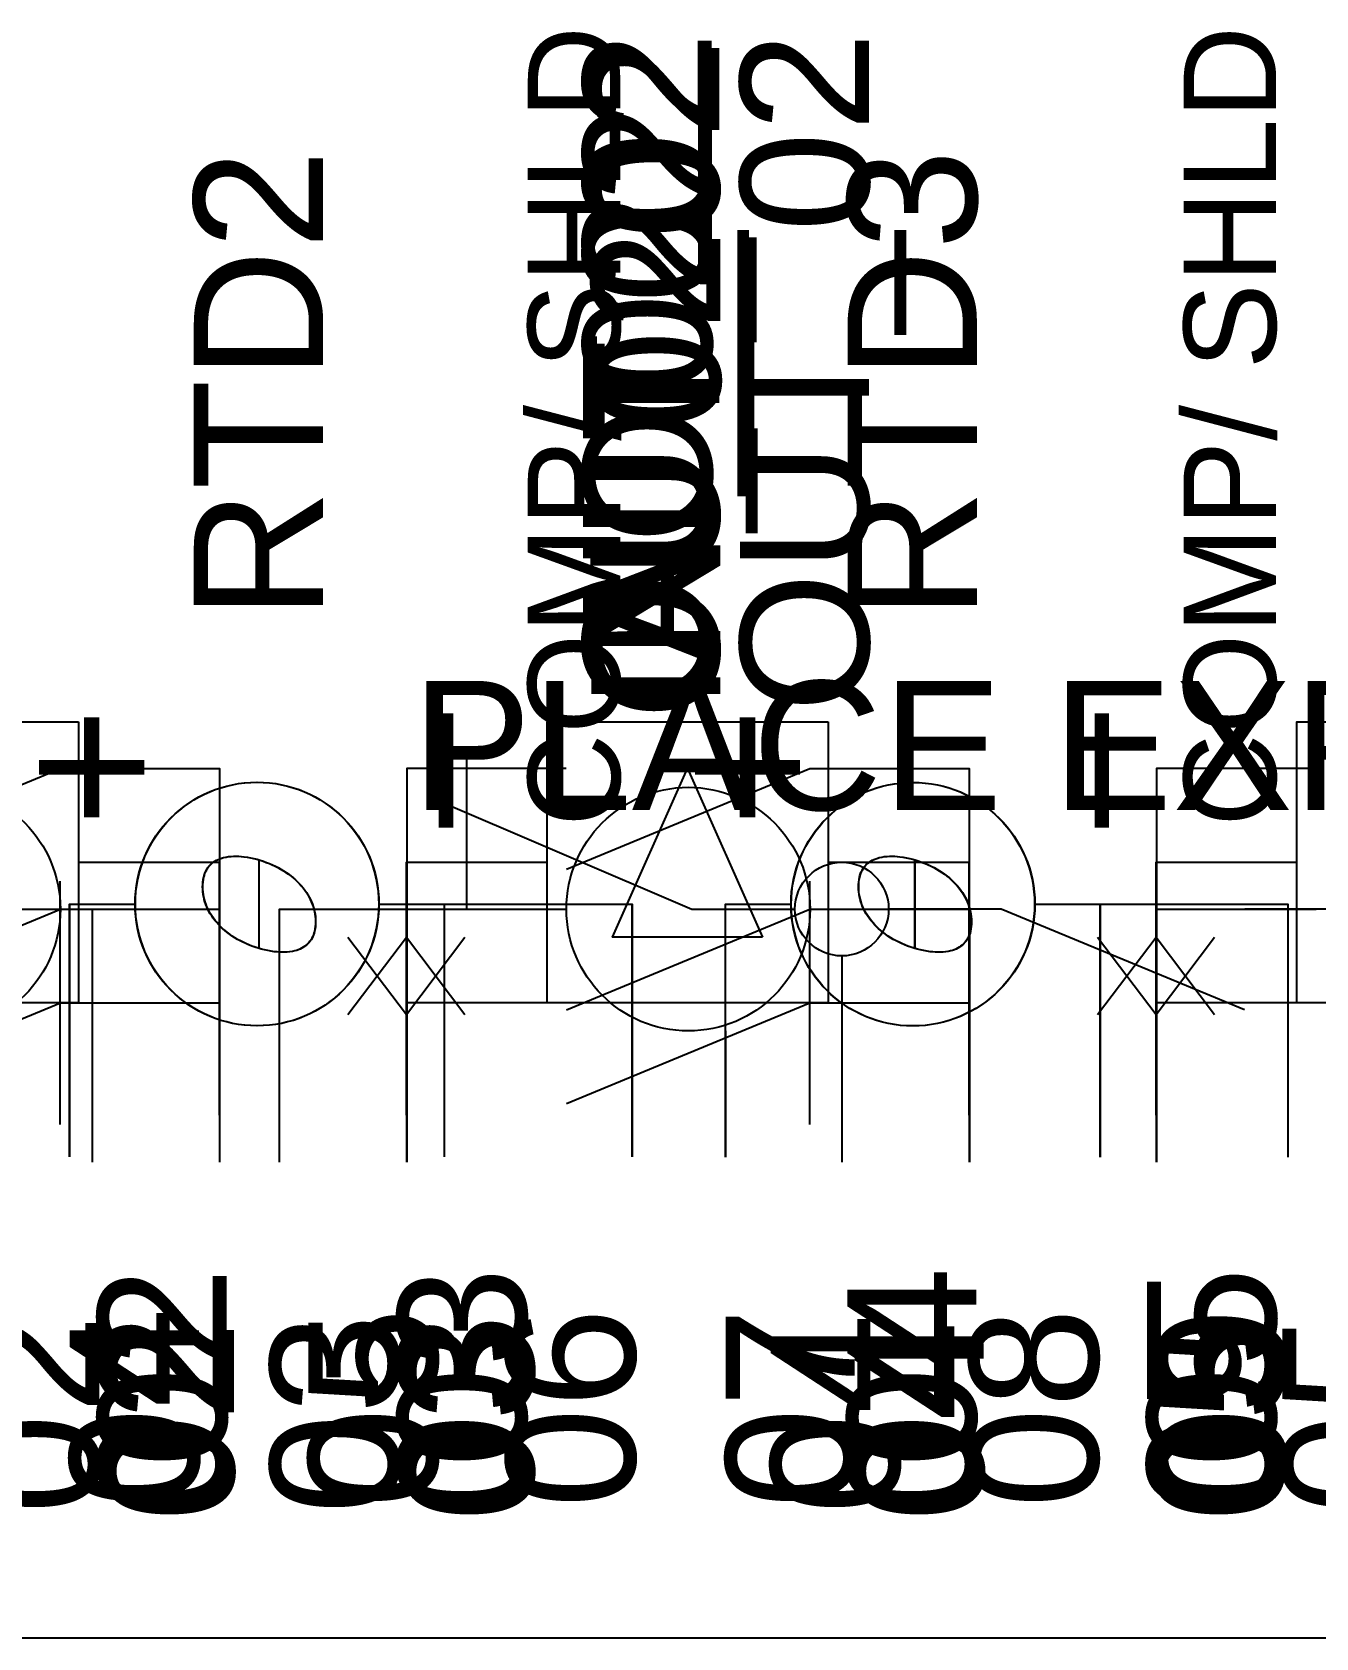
# Model space of a CAD drawing. Extents: x 1.1 to 23.7, y 0.2 to 17.2.
# Drawn here: x 9.797 to 10.482, y 4.132 to 4.989 of the extents above; entities that cross this region are included whole.
import ezdxf

# ---------------------------------------------------------------- set-up
doc = ezdxf.new("R2010")
doc.units = 0
doc.header["$MEASUREMENT"] = 0
for name, color, linetype in [('4_01__0-__NO_CARD', 7, 'CONTINUOUS'), ('4_02__B-___3__DI___4__DO__', 7, 'CONTINUOUS'), ('4_03__1-___4__DI___4__DO', 7, 'CONTINUOUS'), ('4_04__C-___4__DI___4__FHCI', 7, 'CONTINUOUS'), ('4_05__5-___8__AI', 7, 'CONTINUOUS'), ('4_06__6-___4__AI___4__AO', 7, 'CONTINUOUS'), ('4_07__3-___8__DI', 7, 'CONTINUOUS'), ('4_08__D-___4__DI___2__FORM', 7, 'CONTINUOUS'), ('5_01__9-_0-___10__RTD___NO', 7, 'CONTINUOUS'), ('5_02__9-_B-___10__RTD____3', 7, 'CONTINUOUS'), ('5_03__9-_1-___10__RTD____4', 7, 'CONTINUOUS'), ('5_04__9-_C-___10__RTD____4', 7, 'CONTINUOUS'), ('5_05__9-_5-___10__RTD____8', 7, 'CONTINUOUS'), ('5_06__9-_6-___10__RTD____4', 7, 'CONTINUOUS'), ('5_07__9-_71___10__RTD____3', 7, 'CONTINUOUS'), ('5_08__9-_72___10__RTD____5', 7, 'CONTINUOUS'), ('5_09__9-_73___10__RTD____5', 7, 'CONTINUOUS'), ('5_10__9-_74___10__RTD____3', 7, 'CONTINUOUS'), ('5_11__9-_75___10__RTD____5', 7, 'CONTINUOUS'), ('5_12__9-_76___10__RTD____5', 7, 'CONTINUOUS'), ('5_13__9-_3-___10__RTD____8', 7, 'CONTINUOUS'), ('5_14__9-_D-___10__RTD____4', 7, 'CONTINUOUS'), ('7_00______DWG_', 7, 'CONTINUOUS')]:
    doc.layers.add(name, color=color, linetype=linetype)
doc.styles.add('ARIAL', font='arial.ttf')

msp = doc.modelspace()

# ---------------------------------------------------------------- linework, layer by layer
at = {"layer": '4_02__B-___3__DI___4__DO__'}
for points in [[(9.68169, 4.46737), (9.81165, 4.52105), (9.89664, 4.52105), (9.89664, 4.38607)], [(9.99652, 4.38607), (9.99652, 4.52105), (10.08162, 4.52105)], [(10.08167, 4.46737), (10.21163, 4.52105), (10.29662, 4.52105), (10.29662, 4.38607)], [(10.3965, 4.38607), (10.3965, 4.52105), (10.4816, 4.52105)]]:
    msp.add_lwpolyline(points, dxfattribs=at)
at = {"layer": '4_03__1-___4__DI___4__DO'}
for points in [[(9.68169, 4.46737), (9.81165, 4.52105), (9.89664, 4.52105), (9.89664, 4.38607)], [(9.99652, 4.38607), (9.99652, 4.52105), (10.08162, 4.52105)], [(10.08167, 4.46737), (10.21163, 4.52105), (10.29662, 4.52105), (10.29662, 4.38607)], [(10.3965, 4.38607), (10.3965, 4.52105), (10.4816, 4.52105)]]:
    msp.add_lwpolyline(points, dxfattribs=at)
at = {"layer": '4_04__C-___4__DI___4__FHCI'}
for points in [[(9.68169, 4.54233), (9.81164, 4.59602), (9.89663, 4.59602), (9.89663, 4.471)], [(10.08161, 4.59602), (9.99651, 4.59602), (9.99651, 4.386)], [(10.08166, 4.54233), (10.21162, 4.59602), (10.29661, 4.59602), (10.29661, 4.471)], [(10.48159, 4.59602), (10.3965, 4.59602), (10.3965, 4.386)], [(9.81162, 4.40601), (9.81162, 4.536)], [(10.21159, 4.40601), (10.21159, 4.536)], [(9.68169, 4.41732), (9.81164, 4.471), (9.89663, 4.471), (9.89663, 4.386)], [(10.08161, 4.471), (9.99651, 4.471)], [(10.08166, 4.41732), (10.21162, 4.471), (10.29661, 4.471), (10.29661, 4.386)], [(10.48159, 4.471), (10.3965, 4.471)]]:
    msp.add_lwpolyline(points, dxfattribs=at)
at = {"layer": '4_05__5-___8__AI'}
for points in [[(9.82129, 4.62103), (9.82129, 4.47104), (9.67131, 4.47104), (9.67131, 4.62103), (9.82129, 4.62103)], [(10.22136, 4.62103), (10.22136, 4.47104), (10.07138, 4.47104), (10.07138, 4.62103), (10.22136, 4.62103)], [(10.62142, 4.62103), (10.62142, 4.47104), (10.47144, 4.47104), (10.47144, 4.62103), (10.62142, 4.62103)], [(10.18634, 4.50604), (10.10634, 4.50604), (10.14635, 4.59604), (10.18634, 4.50604)], [(9.82132, 4.54605), (9.89642, 4.54605), (9.89642, 4.41107)], [(9.9963, 4.41107), (9.99628, 4.54605), (10.07135, 4.54605)], [(10.22139, 4.54605), (10.29649, 4.54605), (10.29649, 4.41107)], [(10.39637, 4.41107), (10.39634, 4.54605), (10.47141, 4.54605)], [(9.96508, 4.46483), (9.99632, 4.50606), (10.02753, 4.46483)], [(10.36514, 4.46483), (10.39638, 4.50606), (10.42759, 4.46483)]]:
    msp.add_lwpolyline(points, dxfattribs=at)
at = {"layer": '4_06__6-___4__AI___4__AO'}
for points in [[(9.82129, 4.62103), (9.82129, 4.47104), (9.67131, 4.47104), (9.67131, 4.62103), (9.82129, 4.62103)], [(10.22136, 4.62103), (10.22136, 4.47104), (10.07138, 4.47104), (10.07138, 4.62103), (10.22136, 4.62103)], [(10.62142, 4.62103), (10.62142, 4.47104), (10.47144, 4.47104), (10.47144, 4.62103), (10.62142, 4.62103)], [(10.18634, 4.50604), (10.10634, 4.50604), (10.14635, 4.59604), (10.18634, 4.50604)], [(9.82132, 4.54605), (9.89642, 4.54605), (9.89642, 4.41107)], [(9.9963, 4.41107), (9.99628, 4.54605), (10.07135, 4.54605)], [(10.22139, 4.54605), (10.29649, 4.54605), (10.29649, 4.41107)], [(10.39637, 4.41107), (10.39634, 4.54605), (10.47141, 4.54605)], [(9.96508, 4.50606), (9.99632, 4.46483), (10.02753, 4.50606)], [(10.36514, 4.50606), (10.39638, 4.46483), (10.42759, 4.50606)]]:
    msp.add_lwpolyline(points, dxfattribs=at)
at = {"layer": '4_07__3-___8__DI'}
for points in [[(9.81162, 4.52105), (9.89661, 4.52105), (9.89661, 4.38607)], [(9.99674, 4.38607), (9.99671, 4.52105), (10.0817, 4.52105)], [(10.21172, 4.52105), (10.2967, 4.52105), (10.2967, 4.38607)], [(10.3968, 4.38607), (10.39678, 4.52105), (10.48176, 4.52105)]]:
    msp.add_lwpolyline(points, dxfattribs=at)
for centre in [(9.74664, 4.52105), (10.14673, 4.52105)]:
    msp.add_circle(centre, 0.06501, dxfattribs=at)
at = {"layer": '4_08__D-___4__DI___2__FORM'}
for points in [[(9.92853, 4.38603), (9.92853, 4.52108), (10.0286, 4.52108), (10.02858, 4.52105), (10.02858, 4.60105)], [(9.6086, 4.58106), (9.7486, 4.52105), (9.82865, 4.52105), (9.82865, 4.38607)], [(10.00858, 4.58106), (10.14859, 4.52105), (10.20365, 4.52105)], [(10.44359, 4.46738), (10.31362, 4.52105), (10.25362, 4.52105)], [(10.52874, 4.38608), (10.52874, 4.52105), (10.44364, 4.52105)], [(10.22864, 4.49608), (10.22864, 4.38607)]]:
    msp.add_lwpolyline(points, dxfattribs=at)
msp.add_circle((10.22864, 4.52105), 0.02499, dxfattribs=at)
at = {"layer": '5_01__9-_0-___10__RTD___NO'}
for points in [[(9.88811, 4.53812, -0.142809), (9.89173, 4.54484, -0.133591), (9.89862, 4.54855, -0.092808), (9.90954, 4.54901, -0.064862), (9.92318, 4.54536, -0.069413), (9.93474, 4.53868, -0.080606), (9.94292, 4.52988, -0.095091), (9.9472, 4.51968, -0.105199), (9.9472, 4.50915, -0.143025), (9.94359, 4.50248, -0.13326), (9.93669, 4.49878, -0.092572), (9.92576, 4.49833, -0.064853), (9.91212, 4.50198, -0.069271), (9.90056, 4.50866, -0.080417), (9.89238, 4.51744, -0.095121), (9.88811, 4.52759, -0.105163)], [(10.23811, 4.53812, -0.142809), (10.24173, 4.54484, -0.133591), (10.24862, 4.54855, -0.092808), (10.25954, 4.54901, -0.064862), (10.27319, 4.54536, -0.069413), (10.28475, 4.53868, -0.080606), (10.29292, 4.52988, -0.095091), (10.2972, 4.51968, -0.105199), (10.2972, 4.50915, -0.143025), (10.29359, 4.50248, -0.13326), (10.28669, 4.49878, -0.092572), (10.27576, 4.49833, -0.064853), (10.26212, 4.50198, -0.069271), (10.25056, 4.50866, -0.080417), (10.24238, 4.51744, -0.095121), (10.23811, 4.52759, -0.105163)]]:
    msp.add_lwpolyline(points, format="xyb", close=True, dxfattribs=at)
for points in [[(9.91765, 4.50004), (9.91765, 4.5473)], [(10.26765, 4.50004), (10.26765, 4.5473)], [(9.81657, 4.38877), (9.81654, 4.52376), (9.85154, 4.52376)], [(9.98153, 4.52376), (10.11656, 4.52376), (10.11656, 4.38877)], [(10.01656, 4.38877), (10.01656, 4.52376)], [(10.16657, 4.3887), (10.16654, 4.52368), (10.20154, 4.52368)], [(10.33153, 4.52368), (10.46657, 4.52368), (10.46657, 4.3887)], [(10.36656, 4.3887), (10.36656, 4.52368)]]:
    msp.add_lwpolyline(points, dxfattribs=at)
for centre in [(9.91653, 4.52376), (10.26653, 4.52368)]:
    msp.add_circle(centre, 0.065, dxfattribs=at)
at = {"layer": '5_02__9-_B-___10__RTD____3'}
for points in [[(9.88811, 4.53812, -0.142809), (9.89173, 4.54484, -0.133591), (9.89862, 4.54855, -0.092808), (9.90954, 4.54901, -0.064862), (9.92318, 4.54536, -0.069413), (9.93474, 4.53868, -0.080606), (9.94292, 4.52988, -0.095091), (9.9472, 4.51968, -0.105199), (9.9472, 4.50915, -0.143025), (9.94359, 4.50248, -0.13326), (9.93669, 4.49878, -0.092572), (9.92576, 4.49833, -0.064853), (9.91212, 4.50198, -0.069271), (9.90056, 4.50866, -0.080417), (9.89238, 4.51744, -0.095121), (9.88811, 4.52759, -0.105163)], [(10.23811, 4.53812, -0.142809), (10.24173, 4.54484, -0.133591), (10.24862, 4.54855, -0.092808), (10.25954, 4.54901, -0.064862), (10.27319, 4.54536, -0.069413), (10.28475, 4.53868, -0.080606), (10.29292, 4.52988, -0.095091), (10.2972, 4.51968, -0.105199), (10.2972, 4.50915, -0.143025), (10.29359, 4.50248, -0.13326), (10.28669, 4.49878, -0.092572), (10.27576, 4.49833, -0.064853), (10.26212, 4.50198, -0.069271), (10.25056, 4.50866, -0.080417), (10.24238, 4.51744, -0.095121), (10.23811, 4.52759, -0.105163)]]:
    msp.add_lwpolyline(points, format="xyb", close=True, dxfattribs=at)
for points in [[(9.91765, 4.50004), (9.91765, 4.5473)], [(10.26765, 4.50004), (10.26765, 4.5473)], [(9.81657, 4.38877), (9.81654, 4.52376), (9.85154, 4.52376)], [(9.98153, 4.52376), (10.11656, 4.52376), (10.11656, 4.38877)], [(10.01656, 4.38877), (10.01656, 4.52376)], [(10.16657, 4.3887), (10.16654, 4.52368), (10.20154, 4.52368)], [(10.33153, 4.52368), (10.46657, 4.52368), (10.46657, 4.3887)], [(10.36656, 4.3887), (10.36656, 4.52368)]]:
    msp.add_lwpolyline(points, dxfattribs=at)
for centre in [(9.91653, 4.52376), (10.26653, 4.52368)]:
    msp.add_circle(centre, 0.065, dxfattribs=at)
at = {"layer": '5_03__9-_1-___10__RTD____4'}
for points in [[(9.88811, 4.53812, -0.142809), (9.89173, 4.54484, -0.133591), (9.89862, 4.54855, -0.092808), (9.90954, 4.54901, -0.064862), (9.92318, 4.54536, -0.069413), (9.93474, 4.53868, -0.080606), (9.94292, 4.52988, -0.095091), (9.9472, 4.51968, -0.105199), (9.9472, 4.50915, -0.143025), (9.94359, 4.50248, -0.13326), (9.93669, 4.49878, -0.092572), (9.92576, 4.49833, -0.064853), (9.91212, 4.50198, -0.069271), (9.90056, 4.50866, -0.080417), (9.89238, 4.51744, -0.095121), (9.88811, 4.52759, -0.105163)], [(10.23811, 4.53812, -0.142809), (10.24173, 4.54484, -0.133591), (10.24862, 4.54855, -0.092808), (10.25954, 4.54901, -0.064862), (10.27319, 4.54536, -0.069413), (10.28475, 4.53868, -0.080606), (10.29292, 4.52988, -0.095091), (10.2972, 4.51968, -0.105199), (10.2972, 4.50915, -0.143025), (10.29359, 4.50248, -0.13326), (10.28669, 4.49878, -0.092572), (10.27576, 4.49833, -0.064853), (10.26212, 4.50198, -0.069271), (10.25056, 4.50866, -0.080417), (10.24238, 4.51744, -0.095121), (10.23811, 4.52759, -0.105163)]]:
    msp.add_lwpolyline(points, format="xyb", close=True, dxfattribs=at)
for points in [[(9.91765, 4.50004), (9.91765, 4.5473)], [(10.26765, 4.50004), (10.26765, 4.5473)], [(9.81657, 4.38877), (9.81654, 4.52376), (9.85154, 4.52376)], [(9.98153, 4.52376), (10.11656, 4.52376), (10.11656, 4.38877)], [(10.01656, 4.38877), (10.01656, 4.52376)], [(10.16657, 4.3887), (10.16654, 4.52368), (10.20154, 4.52368)], [(10.33153, 4.52368), (10.46657, 4.52368), (10.46657, 4.3887)], [(10.36656, 4.3887), (10.36656, 4.52368)]]:
    msp.add_lwpolyline(points, dxfattribs=at)
for centre in [(9.91653, 4.52376), (10.26653, 4.52368)]:
    msp.add_circle(centre, 0.065, dxfattribs=at)
at = {"layer": '5_04__9-_C-___10__RTD____4'}
for points in [[(9.88811, 4.53812, -0.142809), (9.89173, 4.54484, -0.133591), (9.89862, 4.54855, -0.092808), (9.90954, 4.54901, -0.064862), (9.92318, 4.54536, -0.069413), (9.93474, 4.53868, -0.080606), (9.94292, 4.52988, -0.095091), (9.9472, 4.51968, -0.105199), (9.9472, 4.50915, -0.143025), (9.94359, 4.50248, -0.13326), (9.93669, 4.49878, -0.092572), (9.92576, 4.49833, -0.064853), (9.91212, 4.50198, -0.069271), (9.90056, 4.50866, -0.080417), (9.89238, 4.51744, -0.095121), (9.88811, 4.52759, -0.105163)], [(10.23811, 4.53812, -0.142809), (10.24173, 4.54484, -0.133591), (10.24862, 4.54855, -0.092808), (10.25954, 4.54901, -0.064862), (10.27319, 4.54536, -0.069413), (10.28475, 4.53868, -0.080606), (10.29292, 4.52988, -0.095091), (10.2972, 4.51968, -0.105199), (10.2972, 4.50915, -0.143025), (10.29359, 4.50248, -0.13326), (10.28669, 4.49878, -0.092572), (10.27576, 4.49833, -0.064853), (10.26212, 4.50198, -0.069271), (10.25056, 4.50866, -0.080417), (10.24238, 4.51744, -0.095121), (10.23811, 4.52759, -0.105163)]]:
    msp.add_lwpolyline(points, format="xyb", close=True, dxfattribs=at)
for points in [[(9.91765, 4.50004), (9.91765, 4.5473)], [(10.26765, 4.50004), (10.26765, 4.5473)], [(9.81657, 4.38877), (9.81654, 4.52376), (9.85154, 4.52376)], [(9.98153, 4.52376), (10.11656, 4.52376), (10.11656, 4.38877)], [(10.01656, 4.38877), (10.01656, 4.52376)], [(10.16657, 4.3887), (10.16654, 4.52368), (10.20154, 4.52368)], [(10.33153, 4.52368), (10.46657, 4.52368), (10.46657, 4.3887)], [(10.36656, 4.3887), (10.36656, 4.52368)]]:
    msp.add_lwpolyline(points, dxfattribs=at)
for centre in [(9.91653, 4.52376), (10.26653, 4.52368)]:
    msp.add_circle(centre, 0.065, dxfattribs=at)
at = {"layer": '5_05__9-_5-___10__RTD____8'}
for points in [[(9.88811, 4.53812, -0.142809), (9.89173, 4.54484, -0.133591), (9.89862, 4.54855, -0.092808), (9.90954, 4.54901, -0.064862), (9.92318, 4.54536, -0.069413), (9.93474, 4.53868, -0.080606), (9.94292, 4.52988, -0.095091), (9.9472, 4.51968, -0.105199), (9.9472, 4.50915, -0.143025), (9.94359, 4.50248, -0.13326), (9.93669, 4.49878, -0.092572), (9.92576, 4.49833, -0.064853), (9.91212, 4.50198, -0.069271), (9.90056, 4.50866, -0.080417), (9.89238, 4.51744, -0.095121), (9.88811, 4.52759, -0.105163)], [(10.23811, 4.53812, -0.142809), (10.24173, 4.54484, -0.133591), (10.24862, 4.54855, -0.092808), (10.25954, 4.54901, -0.064862), (10.27319, 4.54536, -0.069413), (10.28475, 4.53868, -0.080606), (10.29292, 4.52988, -0.095091), (10.2972, 4.51968, -0.105199), (10.2972, 4.50915, -0.143025), (10.29359, 4.50248, -0.13326), (10.28669, 4.49878, -0.092572), (10.27576, 4.49833, -0.064853), (10.26212, 4.50198, -0.069271), (10.25056, 4.50866, -0.080417), (10.24238, 4.51744, -0.095121), (10.23811, 4.52759, -0.105163)]]:
    msp.add_lwpolyline(points, format="xyb", close=True, dxfattribs=at)
for points in [[(9.91765, 4.50004), (9.91765, 4.5473)], [(10.26765, 4.50004), (10.26765, 4.5473)], [(9.81657, 4.38877), (9.81654, 4.52376), (9.85154, 4.52376)], [(9.98153, 4.52376), (10.11656, 4.52376), (10.11656, 4.38877)], [(10.01656, 4.38877), (10.01656, 4.52376)], [(10.16657, 4.3887), (10.16654, 4.52368), (10.20154, 4.52368)], [(10.33153, 4.52368), (10.46657, 4.52368), (10.46657, 4.3887)], [(10.36656, 4.3887), (10.36656, 4.52368)]]:
    msp.add_lwpolyline(points, dxfattribs=at)
for centre in [(9.91653, 4.52376), (10.26653, 4.52368)]:
    msp.add_circle(centre, 0.065, dxfattribs=at)
at = {"layer": '5_06__9-_6-___10__RTD____4'}
for points in [[(9.88811, 4.53812, -0.142809), (9.89173, 4.54484, -0.133591), (9.89862, 4.54855, -0.092808), (9.90954, 4.54901, -0.064862), (9.92318, 4.54536, -0.069413), (9.93474, 4.53868, -0.080606), (9.94292, 4.52988, -0.095091), (9.9472, 4.51968, -0.105199), (9.9472, 4.50915, -0.143025), (9.94359, 4.50248, -0.13326), (9.93669, 4.49878, -0.092572), (9.92576, 4.49833, -0.064853), (9.91212, 4.50198, -0.069271), (9.90056, 4.50866, -0.080417), (9.89238, 4.51744, -0.095121), (9.88811, 4.52759, -0.105163)], [(10.23811, 4.53812, -0.142809), (10.24173, 4.54484, -0.133591), (10.24862, 4.54855, -0.092808), (10.25954, 4.54901, -0.064862), (10.27319, 4.54536, -0.069413), (10.28475, 4.53868, -0.080606), (10.29292, 4.52988, -0.095091), (10.2972, 4.51968, -0.105199), (10.2972, 4.50915, -0.143025), (10.29359, 4.50248, -0.13326), (10.28669, 4.49878, -0.092572), (10.27576, 4.49833, -0.064853), (10.26212, 4.50198, -0.069271), (10.25056, 4.50866, -0.080417), (10.24238, 4.51744, -0.095121), (10.23811, 4.52759, -0.105163)]]:
    msp.add_lwpolyline(points, format="xyb", close=True, dxfattribs=at)
for points in [[(9.91765, 4.50004), (9.91765, 4.5473)], [(10.26765, 4.50004), (10.26765, 4.5473)], [(9.81657, 4.38877), (9.81654, 4.52376), (9.85154, 4.52376)], [(9.98153, 4.52376), (10.11656, 4.52376), (10.11656, 4.38877)], [(10.01656, 4.38877), (10.01656, 4.52376)], [(10.16657, 4.3887), (10.16654, 4.52368), (10.20154, 4.52368)], [(10.33153, 4.52368), (10.46657, 4.52368), (10.46657, 4.3887)], [(10.36656, 4.3887), (10.36656, 4.52368)]]:
    msp.add_lwpolyline(points, dxfattribs=at)
for centre in [(9.91653, 4.52376), (10.26653, 4.52368)]:
    msp.add_circle(centre, 0.065, dxfattribs=at)
at = {"layer": '5_07__9-_71___10__RTD____3'}
for points in [[(9.88811, 4.53812, -0.142809), (9.89173, 4.54484, -0.133591), (9.89862, 4.54855, -0.092808), (9.90954, 4.54901, -0.064862), (9.92318, 4.54536, -0.069413), (9.93474, 4.53868, -0.080606), (9.94292, 4.52988, -0.095091), (9.9472, 4.51968, -0.105199), (9.9472, 4.50915, -0.143025), (9.94359, 4.50248, -0.13326), (9.93669, 4.49878, -0.092572), (9.92576, 4.49833, -0.064853), (9.91212, 4.50198, -0.069271), (9.90056, 4.50866, -0.080417), (9.89238, 4.51744, -0.095121), (9.88811, 4.52759, -0.105163)], [(10.23811, 4.53812, -0.142809), (10.24173, 4.54484, -0.133591), (10.24862, 4.54855, -0.092808), (10.25954, 4.54901, -0.064862), (10.27319, 4.54536, -0.069413), (10.28475, 4.53868, -0.080606), (10.29292, 4.52988, -0.095091), (10.2972, 4.51968, -0.105199), (10.2972, 4.50915, -0.143025), (10.29359, 4.50248, -0.13326), (10.28669, 4.49878, -0.092572), (10.27576, 4.49833, -0.064853), (10.26212, 4.50198, -0.069271), (10.25056, 4.50866, -0.080417), (10.24238, 4.51744, -0.095121), (10.23811, 4.52759, -0.105163)]]:
    msp.add_lwpolyline(points, format="xyb", close=True, dxfattribs=at)
for points in [[(9.91765, 4.50004), (9.91765, 4.5473)], [(10.26765, 4.50004), (10.26765, 4.5473)], [(9.81657, 4.38877), (9.81654, 4.52376), (9.85154, 4.52376)], [(9.98153, 4.52376), (10.11656, 4.52376), (10.11656, 4.38877)], [(10.01656, 4.38877), (10.01656, 4.52376)], [(10.16657, 4.3887), (10.16654, 4.52368), (10.20154, 4.52368)], [(10.33153, 4.52368), (10.46657, 4.52368), (10.46657, 4.3887)], [(10.36656, 4.3887), (10.36656, 4.52368)]]:
    msp.add_lwpolyline(points, dxfattribs=at)
for centre in [(9.91653, 4.52376), (10.26653, 4.52368)]:
    msp.add_circle(centre, 0.065, dxfattribs=at)
at = {"layer": '5_08__9-_72___10__RTD____5'}
for points in [[(9.88811, 4.53812, -0.142809), (9.89173, 4.54484, -0.133591), (9.89862, 4.54855, -0.092808), (9.90954, 4.54901, -0.064862), (9.92318, 4.54536, -0.069413), (9.93474, 4.53868, -0.080606), (9.94292, 4.52988, -0.095091), (9.9472, 4.51968, -0.105199), (9.9472, 4.50915, -0.143025), (9.94359, 4.50248, -0.13326), (9.93669, 4.49878, -0.092572), (9.92576, 4.49833, -0.064853), (9.91212, 4.50198, -0.069271), (9.90056, 4.50866, -0.080417), (9.89238, 4.51744, -0.095121), (9.88811, 4.52759, -0.105163)], [(10.23811, 4.53812, -0.142809), (10.24173, 4.54484, -0.133591), (10.24862, 4.54855, -0.092808), (10.25954, 4.54901, -0.064862), (10.27319, 4.54536, -0.069413), (10.28475, 4.53868, -0.080606), (10.29292, 4.52988, -0.095091), (10.2972, 4.51968, -0.105199), (10.2972, 4.50915, -0.143025), (10.29359, 4.50248, -0.13326), (10.28669, 4.49878, -0.092572), (10.27576, 4.49833, -0.064853), (10.26212, 4.50198, -0.069271), (10.25056, 4.50866, -0.080417), (10.24238, 4.51744, -0.095121), (10.23811, 4.52759, -0.105163)]]:
    msp.add_lwpolyline(points, format="xyb", close=True, dxfattribs=at)
for points in [[(9.91765, 4.50004), (9.91765, 4.5473)], [(10.26765, 4.50004), (10.26765, 4.5473)], [(9.81657, 4.38877), (9.81654, 4.52376), (9.85154, 4.52376)], [(9.98153, 4.52376), (10.11656, 4.52376), (10.11656, 4.38877)], [(10.01656, 4.38877), (10.01656, 4.52376)], [(10.16657, 4.3887), (10.16654, 4.52368), (10.20154, 4.52368)], [(10.33153, 4.52368), (10.46657, 4.52368), (10.46657, 4.3887)], [(10.36656, 4.3887), (10.36656, 4.52368)]]:
    msp.add_lwpolyline(points, dxfattribs=at)
for centre in [(9.91653, 4.52376), (10.26653, 4.52368)]:
    msp.add_circle(centre, 0.065, dxfattribs=at)
at = {"layer": '5_09__9-_73___10__RTD____5'}
for points in [[(9.88811, 4.53812, -0.142809), (9.89173, 4.54484, -0.133591), (9.89862, 4.54855, -0.092808), (9.90954, 4.54901, -0.064862), (9.92318, 4.54536, -0.069413), (9.93474, 4.53868, -0.080606), (9.94292, 4.52988, -0.095091), (9.9472, 4.51968, -0.105199), (9.9472, 4.50915, -0.143025), (9.94359, 4.50248, -0.13326), (9.93669, 4.49878, -0.092572), (9.92576, 4.49833, -0.064853), (9.91212, 4.50198, -0.069271), (9.90056, 4.50866, -0.080417), (9.89238, 4.51744, -0.095121), (9.88811, 4.52759, -0.105163)], [(10.23811, 4.53812, -0.142809), (10.24173, 4.54484, -0.133591), (10.24862, 4.54855, -0.092808), (10.25954, 4.54901, -0.064862), (10.27319, 4.54536, -0.069413), (10.28475, 4.53868, -0.080606), (10.29292, 4.52988, -0.095091), (10.2972, 4.51968, -0.105199), (10.2972, 4.50915, -0.143025), (10.29359, 4.50248, -0.13326), (10.28669, 4.49878, -0.092572), (10.27576, 4.49833, -0.064853), (10.26212, 4.50198, -0.069271), (10.25056, 4.50866, -0.080417), (10.24238, 4.51744, -0.095121), (10.23811, 4.52759, -0.105163)]]:
    msp.add_lwpolyline(points, format="xyb", close=True, dxfattribs=at)
for points in [[(9.91765, 4.50004), (9.91765, 4.5473)], [(10.26765, 4.50004), (10.26765, 4.5473)], [(9.81657, 4.38877), (9.81654, 4.52376), (9.85154, 4.52376)], [(9.98153, 4.52376), (10.11656, 4.52376), (10.11656, 4.38877)], [(10.01656, 4.38877), (10.01656, 4.52376)], [(10.16657, 4.3887), (10.16654, 4.52368), (10.20154, 4.52368)], [(10.33153, 4.52368), (10.46657, 4.52368), (10.46657, 4.3887)], [(10.36656, 4.3887), (10.36656, 4.52368)]]:
    msp.add_lwpolyline(points, dxfattribs=at)
for centre in [(9.91653, 4.52376), (10.26653, 4.52368)]:
    msp.add_circle(centre, 0.065, dxfattribs=at)
at = {"layer": '5_10__9-_74___10__RTD____3'}
for points in [[(9.88823, 4.53812, -0.142809), (9.89185, 4.54484, -0.133591), (9.89874, 4.54855, -0.092808), (9.90966, 4.54901, -0.064862), (9.92331, 4.54536, -0.069413), (9.93486, 4.53868, -0.080606), (9.94304, 4.52988, -0.095091), (9.94732, 4.51968, -0.105199), (9.94732, 4.50915, -0.143025), (9.94371, 4.50248, -0.13326), (9.93681, 4.49878, -0.092572), (9.92588, 4.49833, -0.064853), (9.91224, 4.50198, -0.069271), (9.90068, 4.50866, -0.080417), (9.8925, 4.51744, -0.095121), (9.88823, 4.52759, -0.105163)], [(10.23823, 4.53812, -0.142809), (10.24185, 4.54484, -0.133591), (10.24874, 4.54855, -0.092808), (10.25966, 4.54901, -0.064862), (10.27331, 4.54536, -0.069413), (10.28487, 4.53868, -0.080606), (10.29304, 4.52988, -0.095091), (10.29732, 4.51968, -0.105199), (10.29732, 4.50915, -0.143025), (10.29371, 4.50248, -0.13326), (10.28682, 4.49878, -0.092572), (10.27589, 4.49833, -0.064853), (10.26224, 4.50198, -0.069271), (10.25068, 4.50866, -0.080417), (10.24251, 4.51744, -0.095121), (10.23823, 4.52759, -0.105163)]]:
    msp.add_lwpolyline(points, format="xyb", close=True, dxfattribs=at)
for points in [[(9.91777, 4.50004), (9.91777, 4.5473)], [(10.26777, 4.50004), (10.26777, 4.5473)], [(9.81669, 4.38877), (9.81666, 4.52376), (9.85166, 4.52376)], [(9.98165, 4.52376), (10.11669, 4.52376), (10.11669, 4.38877)], [(10.01668, 4.38877), (10.01668, 4.52376)], [(10.16669, 4.3887), (10.16666, 4.52368), (10.20166, 4.52368)], [(10.33165, 4.52368), (10.46669, 4.52368), (10.46669, 4.3887)], [(10.36668, 4.3887), (10.36668, 4.52368)]]:
    msp.add_lwpolyline(points, dxfattribs=at)
for centre in [(9.91665, 4.52376), (10.26665, 4.52368)]:
    msp.add_circle(centre, 0.065, dxfattribs=at)
at = {"layer": '5_11__9-_75___10__RTD____5'}
for points in [[(9.88823, 4.53812, -0.142809), (9.89185, 4.54484, -0.133591), (9.89874, 4.54855, -0.092808), (9.90966, 4.54901, -0.064862), (9.92331, 4.54536, -0.069413), (9.93486, 4.53868, -0.080606), (9.94304, 4.52988, -0.095091), (9.94732, 4.51968, -0.105199), (9.94732, 4.50915, -0.143025), (9.94371, 4.50248, -0.13326), (9.93681, 4.49878, -0.092572), (9.92588, 4.49833, -0.064853), (9.91224, 4.50198, -0.069271), (9.90068, 4.50866, -0.080417), (9.8925, 4.51744, -0.095121), (9.88823, 4.52759, -0.105163)], [(10.23823, 4.53812, -0.142809), (10.24185, 4.54484, -0.133591), (10.24874, 4.54855, -0.092808), (10.25966, 4.54901, -0.064862), (10.27331, 4.54536, -0.069413), (10.28487, 4.53868, -0.080606), (10.29304, 4.52988, -0.095091), (10.29732, 4.51968, -0.105199), (10.29732, 4.50915, -0.143025), (10.29371, 4.50248, -0.13326), (10.28682, 4.49878, -0.092572), (10.27589, 4.49833, -0.064853), (10.26224, 4.50198, -0.069271), (10.25068, 4.50866, -0.080417), (10.24251, 4.51744, -0.095121), (10.23823, 4.52759, -0.105163)]]:
    msp.add_lwpolyline(points, format="xyb", close=True, dxfattribs=at)
for points in [[(9.91777, 4.50004), (9.91777, 4.5473)], [(10.26777, 4.50004), (10.26777, 4.5473)], [(9.81669, 4.38877), (9.81666, 4.52376), (9.85166, 4.52376)], [(9.98165, 4.52376), (10.11669, 4.52376), (10.11669, 4.38877)], [(10.01668, 4.38877), (10.01668, 4.52376)], [(10.16669, 4.3887), (10.16666, 4.52368), (10.20166, 4.52368)], [(10.33165, 4.52368), (10.46669, 4.52368), (10.46669, 4.3887)], [(10.36668, 4.3887), (10.36668, 4.52368)]]:
    msp.add_lwpolyline(points, dxfattribs=at)
for centre in [(9.91665, 4.52376), (10.26665, 4.52368)]:
    msp.add_circle(centre, 0.065, dxfattribs=at)
at = {"layer": '5_12__9-_76___10__RTD____5'}
for points in [[(9.88823, 4.53812, -0.142809), (9.89185, 4.54484, -0.133591), (9.89874, 4.54855, -0.092808), (9.90966, 4.54901, -0.064862), (9.92331, 4.54536, -0.069413), (9.93486, 4.53868, -0.080606), (9.94304, 4.52988, -0.095091), (9.94732, 4.51968, -0.105199), (9.94732, 4.50915, -0.143025), (9.94371, 4.50248, -0.13326), (9.93681, 4.49878, -0.092572), (9.92588, 4.49833, -0.064853), (9.91224, 4.50198, -0.069271), (9.90068, 4.50866, -0.080417), (9.8925, 4.51744, -0.095121), (9.88823, 4.52759, -0.105163)], [(10.23823, 4.53812, -0.142809), (10.24185, 4.54484, -0.133591), (10.24874, 4.54855, -0.092808), (10.25966, 4.54901, -0.064862), (10.27331, 4.54536, -0.069413), (10.28487, 4.53868, -0.080606), (10.29304, 4.52988, -0.095091), (10.29732, 4.51968, -0.105199), (10.29732, 4.50915, -0.143025), (10.29371, 4.50248, -0.13326), (10.28682, 4.49878, -0.092572), (10.27589, 4.49833, -0.064853), (10.26224, 4.50198, -0.069271), (10.25068, 4.50866, -0.080417), (10.24251, 4.51744, -0.095121), (10.23823, 4.52759, -0.105163)]]:
    msp.add_lwpolyline(points, format="xyb", close=True, dxfattribs=at)
for points in [[(9.91777, 4.50004), (9.91777, 4.5473)], [(10.26777, 4.50004), (10.26777, 4.5473)], [(9.81669, 4.38877), (9.81666, 4.52376), (9.85166, 4.52376)], [(9.98165, 4.52376), (10.11669, 4.52376), (10.11669, 4.38877)], [(10.01668, 4.38877), (10.01668, 4.52376)], [(10.16669, 4.3887), (10.16666, 4.52368), (10.20166, 4.52368)], [(10.33165, 4.52368), (10.46669, 4.52368), (10.46669, 4.3887)], [(10.36668, 4.3887), (10.36668, 4.52368)]]:
    msp.add_lwpolyline(points, dxfattribs=at)
for centre in [(9.91665, 4.52376), (10.26665, 4.52368)]:
    msp.add_circle(centre, 0.065, dxfattribs=at)
at = {"layer": '5_13__9-_3-___10__RTD____8'}
for points in [[(9.88823, 4.53812, -0.142809), (9.89185, 4.54484, -0.133591), (9.89874, 4.54855, -0.092808), (9.90966, 4.54901, -0.064862), (9.92331, 4.54536, -0.069413), (9.93486, 4.53868, -0.080606), (9.94304, 4.52988, -0.095091), (9.94732, 4.51968, -0.105199), (9.94732, 4.50915, -0.143025), (9.94371, 4.50248, -0.13326), (9.93681, 4.49878, -0.092572), (9.92588, 4.49833, -0.064853), (9.91224, 4.50198, -0.069271), (9.90068, 4.50866, -0.080417), (9.8925, 4.51744, -0.095121), (9.88823, 4.52759, -0.105163)], [(10.23823, 4.53812, -0.142809), (10.24185, 4.54484, -0.133591), (10.24874, 4.54855, -0.092808), (10.25966, 4.54901, -0.064862), (10.27331, 4.54536, -0.069413), (10.28487, 4.53868, -0.080606), (10.29304, 4.52988, -0.095091), (10.29732, 4.51968, -0.105199), (10.29732, 4.50915, -0.143025), (10.29371, 4.50248, -0.13326), (10.28682, 4.49878, -0.092572), (10.27589, 4.49833, -0.064853), (10.26224, 4.50198, -0.069271), (10.25068, 4.50866, -0.080417), (10.24251, 4.51744, -0.095121), (10.23823, 4.52759, -0.105163)]]:
    msp.add_lwpolyline(points, format="xyb", close=True, dxfattribs=at)
for points in [[(9.91777, 4.50004), (9.91777, 4.5473)], [(10.26777, 4.50004), (10.26777, 4.5473)], [(9.81669, 4.38877), (9.81666, 4.52376), (9.85166, 4.52376)], [(9.98165, 4.52376), (10.11669, 4.52376), (10.11669, 4.38877)], [(10.01668, 4.38877), (10.01668, 4.52376)], [(10.16669, 4.3887), (10.16666, 4.52368), (10.20166, 4.52368)], [(10.33165, 4.52368), (10.46669, 4.52368), (10.46669, 4.3887)], [(10.36668, 4.3887), (10.36668, 4.52368)]]:
    msp.add_lwpolyline(points, dxfattribs=at)
for centre in [(9.91665, 4.52376), (10.26665, 4.52368)]:
    msp.add_circle(centre, 0.065, dxfattribs=at)
at = {"layer": '5_14__9-_D-___10__RTD____4'}
for points in [[(9.88823, 4.53812, -0.142809), (9.89185, 4.54484, -0.133591), (9.89874, 4.54855, -0.092808), (9.90966, 4.54901, -0.064862), (9.92331, 4.54536, -0.069413), (9.93486, 4.53868, -0.080606), (9.94304, 4.52988, -0.095091), (9.94732, 4.51968, -0.105199), (9.94732, 4.50915, -0.143025), (9.94371, 4.50248, -0.13326), (9.93681, 4.49878, -0.092572), (9.92588, 4.49833, -0.064853), (9.91224, 4.50198, -0.069271), (9.90068, 4.50866, -0.080417), (9.8925, 4.51744, -0.095121), (9.88823, 4.52759, -0.105163)], [(10.23823, 4.53812, -0.142809), (10.24185, 4.54484, -0.133591), (10.24874, 4.54855, -0.092808), (10.25966, 4.54901, -0.064862), (10.27331, 4.54536, -0.069413), (10.28487, 4.53868, -0.080606), (10.29304, 4.52988, -0.095091), (10.29732, 4.51968, -0.105199), (10.29732, 4.50915, -0.143025), (10.29371, 4.50248, -0.13326), (10.28682, 4.49878, -0.092572), (10.27589, 4.49833, -0.064853), (10.26224, 4.50198, -0.069271), (10.25068, 4.50866, -0.080417), (10.24251, 4.51744, -0.095121), (10.23823, 4.52759, -0.105163)]]:
    msp.add_lwpolyline(points, format="xyb", close=True, dxfattribs=at)
for points in [[(9.91777, 4.50004), (9.91777, 4.5473)], [(10.26777, 4.50004), (10.26777, 4.5473)], [(9.81669, 4.38877), (9.81666, 4.52376), (9.85166, 4.52376)], [(9.98165, 4.52376), (10.11669, 4.52376), (10.11669, 4.38877)], [(10.01668, 4.38877), (10.01668, 4.52376)], [(10.16669, 4.3887), (10.16666, 4.52368), (10.20166, 4.52368)], [(10.33165, 4.52368), (10.46669, 4.52368), (10.46669, 4.3887)], [(10.36668, 4.3887), (10.36668, 4.52368)]]:
    msp.add_lwpolyline(points, dxfattribs=at)
for centre in [(9.91665, 4.52376), (10.26665, 4.52368)]:
    msp.add_circle(centre, 0.065, dxfattribs=at)
at = {"layer": '7_00______DWG_'}
msp.add_lwpolyline([(9.22076, 4.1321), (13.0907, 4.1321)], dxfattribs=at)

# ---------------------------------------------------------------- texts
at = {"layer": '4_01__0-__NO_CARD', "style": 'ARIAL'}
msp.add_text('PLACE EXPANSION CARD LABEL HERE', height=0.0688333, dxfattribs=at).set_placement((9.999, 4.57397))
at = {"layer": '4_02__B-___3__DI___4__DO__', "style": 'ARIAL'}
for s, p in [('OUT_02', (10.15928, 4.626)), ('04', (10.30036, 4.19812)), ('02', (9.90038, 4.19812)), ('03', (10.06034, 4.19812)), ('05', (10.46033, 4.19812))]:
    msp.add_text(s, height=0.068833, rotation=90, dxfattribs=at).set_placement(p)
at = {"layer": '4_03__1-___4__DI___4__DO', "style": 'ARIAL'}
for s, p in [('OUT_02', (10.15928, 4.626)), ('04', (10.30036, 4.19812)), ('02', (9.90038, 4.19812)), ('03', (10.06034, 4.19812)), ('05', (10.46033, 4.19812))]:
    msp.add_text(s, height=0.068833, rotation=90, dxfattribs=at).set_placement(p)
at = {"layer": '4_04__C-___4__DI___4__FHCI', "style": 'ARIAL'}
for s, p in [('OUT_02', (10.16327, 4.62213)), ('02', (9.90436, 4.19424)), ('03', (10.06433, 4.19424)), ('04', (10.30435, 4.19424)), ('05', (10.46431, 4.19424))]:
    msp.add_text(s, height=0.068833, rotation=90, dxfattribs=at).set_placement(p)
at = {"layer": '4_05__5-___8__AI', "style": 'ARIAL'}
for s, p in [('AI_02', (10.15931, 4.6519)), ('02', (9.9004, 4.22308)), ('03', (10.06037, 4.22308)), ('04', (10.30039, 4.22308)), ('05', (10.46035, 4.22308))]:
    msp.add_text(s, height=0.068833, rotation=90, dxfattribs=at).set_placement(p)
at = {"layer": '4_06__6-___4__AI___4__AO', "style": 'ARIAL'}
for s, p in [('AO_02', (10.15931, 4.6519)), ('02', (9.9004, 4.22308)), ('03', (10.06037, 4.22308)), ('04', (10.30039, 4.22308)), ('05', (10.46035, 4.22308))]:
    msp.add_text(s, height=0.068833, rotation=90, dxfattribs=at).set_placement(p)
at = {"layer": '4_07__3-___8__DI', "style": 'ARIAL'}
for s, p in [('IN_02', (10.16389, 4.62693)), ('04', (10.30036, 4.19812)), ('02', (9.90038, 4.19812)), ('03', (10.06034, 4.19812)), ('05', (10.46033, 4.19812))]:
    msp.add_text(s, height=0.068833, rotation=90, dxfattribs=at).set_placement(p)
at = {"layer": '4_08__D-___4__DI___2__FORM', "style": 'ARIAL'}
for s, p in [('OUT_02', (10.24318, 4.626)), ('04', (10.25947, 4.19812)), ('02', (9.83239, 4.19812)), ('03', (9.99236, 4.19812)), ('05', (10.53248, 4.19812))]:
    msp.add_text(s, height=0.068833, rotation=90, dxfattribs=at).set_placement(p)
at = {"layer": '5_01__9-_0-___10__RTD___NO', "style": 'ARIAL'}
for s, height, p in [('COMP/ SHLD', 0.049167, (10.11025, 4.56501)), ('COMP/ SHLD', 0.049167, (10.46025, 4.56501)), ('RTD2', 0.068833, (9.95168, 4.67548)), ('RTD3', 0.068833, (10.30058, 4.67548)), ('+', 0.07867, (9.86631, 4.56468)), ('–', 0.07867, (10.04633, 4.56452)), ('+', 0.07867, (10.21631, 4.56468)), ('–', 0.07867, (10.39633, 4.56452)), ('04', 0.068833, (9.88546, 4.20135)), ('05', 0.068833, (10.01281, 4.20135)), ('06', 0.068833, (10.11833, 4.20135)), ('07', 0.068833, (10.23547, 4.20135)), ('08', 0.068833, (10.36546, 4.20135)), ('09', 0.068833, (10.46545, 4.20135))]:
    msp.add_text(s, height=height, rotation=90, dxfattribs=at).set_placement(p)
at = {"layer": '5_02__9-_B-___10__RTD____3', "style": 'ARIAL'}
for s, height, p in [('COMP/ SHLD', 0.049167, (10.11025, 4.56501)), ('COMP/ SHLD', 0.049167, (10.46025, 4.56501)), ('RTD2', 0.068833, (9.95168, 4.67548)), ('RTD3', 0.068833, (10.30058, 4.67548)), ('+', 0.07867, (9.86631, 4.56468)), ('–', 0.07867, (10.04633, 4.56452)), ('+', 0.07867, (10.21631, 4.56468)), ('–', 0.07867, (10.39633, 4.56452)), ('04', 0.068833, (9.88546, 4.20135)), ('05', 0.068833, (10.01281, 4.20135)), ('06', 0.068833, (10.11833, 4.20135)), ('07', 0.068833, (10.23547, 4.20135)), ('08', 0.068833, (10.36546, 4.20135)), ('09', 0.068833, (10.46545, 4.20135))]:
    msp.add_text(s, height=height, rotation=90, dxfattribs=at).set_placement(p)
at = {"layer": '5_03__9-_1-___10__RTD____4', "style": 'ARIAL'}
for s, height, p in [('COMP/ SHLD', 0.049167, (10.11025, 4.56501)), ('COMP/ SHLD', 0.049167, (10.46025, 4.56501)), ('RTD2', 0.068833, (9.95168, 4.67548)), ('RTD3', 0.068833, (10.30058, 4.67548)), ('+', 0.07867, (9.86631, 4.56468)), ('–', 0.07867, (10.04633, 4.56452)), ('+', 0.07867, (10.21631, 4.56468)), ('–', 0.07867, (10.39633, 4.56452)), ('04', 0.068833, (9.88546, 4.20135)), ('05', 0.068833, (10.01281, 4.20135)), ('06', 0.068833, (10.11833, 4.20135)), ('07', 0.068833, (10.23547, 4.20135)), ('08', 0.068833, (10.36546, 4.20135)), ('09', 0.068833, (10.46545, 4.20135))]:
    msp.add_text(s, height=height, rotation=90, dxfattribs=at).set_placement(p)
at = {"layer": '5_04__9-_C-___10__RTD____4', "style": 'ARIAL'}
for s, height, p in [('COMP/ SHLD', 0.049167, (10.11025, 4.56501)), ('COMP/ SHLD', 0.049167, (10.46025, 4.56501)), ('RTD2', 0.068833, (9.95168, 4.67548)), ('RTD3', 0.068833, (10.30058, 4.67548)), ('+', 0.07867, (9.86631, 4.56468)), ('–', 0.07867, (10.04633, 4.56452)), ('+', 0.07867, (10.21631, 4.56468)), ('–', 0.07867, (10.39633, 4.56452)), ('04', 0.068833, (9.88546, 4.20135)), ('05', 0.068833, (10.01281, 4.20135)), ('06', 0.068833, (10.11833, 4.20135)), ('07', 0.068833, (10.23547, 4.20135)), ('08', 0.068833, (10.36546, 4.20135)), ('09', 0.068833, (10.46545, 4.20135))]:
    msp.add_text(s, height=height, rotation=90, dxfattribs=at).set_placement(p)
at = {"layer": '5_05__9-_5-___10__RTD____8', "style": 'ARIAL'}
for s, height, p in [('COMP/ SHLD', 0.049167, (10.11025, 4.56501)), ('COMP/ SHLD', 0.049167, (10.46025, 4.56501)), ('RTD2', 0.068833, (9.95168, 4.67548)), ('RTD3', 0.068833, (10.30058, 4.67548)), ('+', 0.07867, (9.86631, 4.56468)), ('–', 0.07867, (10.04633, 4.56452)), ('+', 0.07867, (10.21631, 4.56468)), ('–', 0.07867, (10.39633, 4.56452)), ('04', 0.068833, (9.88546, 4.20135)), ('05', 0.068833, (10.01281, 4.20135)), ('06', 0.068833, (10.11833, 4.20135)), ('07', 0.068833, (10.23547, 4.20135)), ('08', 0.068833, (10.36546, 4.20135)), ('09', 0.068833, (10.46545, 4.20135))]:
    msp.add_text(s, height=height, rotation=90, dxfattribs=at).set_placement(p)
at = {"layer": '5_06__9-_6-___10__RTD____4', "style": 'ARIAL'}
for s, height, p in [('COMP/ SHLD', 0.049167, (10.11025, 4.56501)), ('COMP/ SHLD', 0.049167, (10.46025, 4.56501)), ('RTD2', 0.068833, (9.95168, 4.67548)), ('RTD3', 0.068833, (10.30058, 4.67548)), ('+', 0.07867, (9.86631, 4.56468)), ('–', 0.07867, (10.04633, 4.56452)), ('+', 0.07867, (10.21631, 4.56468)), ('–', 0.07867, (10.39633, 4.56452)), ('04', 0.068833, (9.88546, 4.20135)), ('05', 0.068833, (10.01281, 4.20135)), ('06', 0.068833, (10.11833, 4.20135)), ('07', 0.068833, (10.23547, 4.20135)), ('08', 0.068833, (10.36546, 4.20135)), ('09', 0.068833, (10.46545, 4.20135))]:
    msp.add_text(s, height=height, rotation=90, dxfattribs=at).set_placement(p)
at = {"layer": '5_07__9-_71___10__RTD____3', "style": 'ARIAL'}
for s, height, p in [('COMP/ SHLD', 0.049167, (10.11025, 4.56501)), ('COMP/ SHLD', 0.049167, (10.46025, 4.56501)), ('RTD2', 0.068833, (9.95168, 4.67548)), ('RTD3', 0.068833, (10.30058, 4.67548)), ('+', 0.07867, (9.86631, 4.56468)), ('–', 0.07867, (10.04633, 4.56452)), ('+', 0.07867, (10.21631, 4.56468)), ('–', 0.07867, (10.39633, 4.56452)), ('04', 0.068833, (9.88546, 4.20135)), ('05', 0.068833, (10.01281, 4.20135)), ('06', 0.068833, (10.11833, 4.20135)), ('07', 0.068833, (10.23547, 4.20135)), ('08', 0.068833, (10.36546, 4.20135)), ('09', 0.068833, (10.46545, 4.20135))]:
    msp.add_text(s, height=height, rotation=90, dxfattribs=at).set_placement(p)
at = {"layer": '5_08__9-_72___10__RTD____5', "style": 'ARIAL'}
for s, height, p in [('COMP/ SHLD', 0.049167, (10.11025, 4.56501)), ('COMP/ SHLD', 0.049167, (10.46025, 4.56501)), ('RTD2', 0.068833, (9.95168, 4.67548)), ('RTD3', 0.068833, (10.30058, 4.67548)), ('+', 0.07867, (9.86631, 4.56468)), ('–', 0.07867, (10.04633, 4.56452)), ('+', 0.07867, (10.21631, 4.56468)), ('–', 0.07867, (10.39633, 4.56452)), ('04', 0.068833, (9.88546, 4.20135)), ('05', 0.068833, (10.01281, 4.20135)), ('06', 0.068833, (10.11833, 4.20135)), ('07', 0.068833, (10.23547, 4.20135)), ('08', 0.068833, (10.36546, 4.20135)), ('09', 0.068833, (10.46545, 4.20135))]:
    msp.add_text(s, height=height, rotation=90, dxfattribs=at).set_placement(p)
at = {"layer": '5_09__9-_73___10__RTD____5', "style": 'ARIAL'}
for s, height, p in [('COMP/ SHLD', 0.049167, (10.11025, 4.56501)), ('COMP/ SHLD', 0.049167, (10.46025, 4.56501)), ('RTD2', 0.068833, (9.95168, 4.67548)), ('RTD3', 0.068833, (10.30058, 4.67548)), ('+', 0.07867, (9.86631, 4.56468)), ('–', 0.07867, (10.04633, 4.56452)), ('+', 0.07867, (10.21631, 4.56468)), ('–', 0.07867, (10.39633, 4.56452)), ('04', 0.068833, (9.88546, 4.20135)), ('05', 0.068833, (10.01281, 4.20135)), ('06', 0.068833, (10.11833, 4.20135)), ('07', 0.068833, (10.23547, 4.20135)), ('08', 0.068833, (10.36546, 4.20135)), ('09', 0.068833, (10.46545, 4.20135))]:
    msp.add_text(s, height=height, rotation=90, dxfattribs=at).set_placement(p)
at = {"layer": '5_10__9-_74___10__RTD____3', "style": 'ARIAL'}
for s, height, p in [('COMP/ SHLD', 0.049167, (10.11037, 4.56501)), ('COMP/ SHLD', 0.049167, (10.46037, 4.56501)), ('RTD2', 0.068833, (9.9518, 4.67548)), ('RTD3', 0.068833, (10.3007, 4.67548)), ('+', 0.07867, (9.86643, 4.56468)), ('–', 0.07867, (10.04645, 4.56452)), ('+', 0.07867, (10.21644, 4.56468)), ('–', 0.07867, (10.39645, 4.56452)), ('04', 0.068833, (9.88559, 4.20135)), ('05', 0.068833, (10.01293, 4.20135)), ('06', 0.068833, (10.11846, 4.20135)), ('07', 0.068833, (10.23559, 4.20135)), ('08', 0.068833, (10.36559, 4.20135)), ('09', 0.068833, (10.46558, 4.20135))]:
    msp.add_text(s, height=height, rotation=90, dxfattribs=at).set_placement(p)
at = {"layer": '5_11__9-_75___10__RTD____5', "style": 'ARIAL'}
for s, height, p in [('COMP/ SHLD', 0.049167, (10.11037, 4.56501)), ('COMP/ SHLD', 0.049167, (10.46037, 4.56501)), ('RTD2', 0.068833, (9.9518, 4.67548)), ('RTD3', 0.068833, (10.3007, 4.67548)), ('+', 0.07867, (9.86643, 4.56468)), ('–', 0.07867, (10.04645, 4.56452)), ('+', 0.07867, (10.21644, 4.56468)), ('–', 0.07867, (10.39645, 4.56452)), ('04', 0.068833, (9.88559, 4.20135)), ('05', 0.068833, (10.01293, 4.20135)), ('06', 0.068833, (10.11846, 4.20135)), ('07', 0.068833, (10.23559, 4.20135)), ('08', 0.068833, (10.36559, 4.20135)), ('09', 0.068833, (10.46558, 4.20135))]:
    msp.add_text(s, height=height, rotation=90, dxfattribs=at).set_placement(p)
at = {"layer": '5_12__9-_76___10__RTD____5', "style": 'ARIAL'}
for s, height, p in [('COMP/ SHLD', 0.049167, (10.11037, 4.56501)), ('COMP/ SHLD', 0.049167, (10.46037, 4.56501)), ('RTD2', 0.068833, (9.9518, 4.67548)), ('RTD3', 0.068833, (10.3007, 4.67548)), ('+', 0.07867, (9.86643, 4.56468)), ('–', 0.07867, (10.04645, 4.56452)), ('+', 0.07867, (10.21644, 4.56468)), ('–', 0.07867, (10.39645, 4.56452)), ('04', 0.068833, (9.88559, 4.20135)), ('05', 0.068833, (10.01293, 4.20135)), ('06', 0.068833, (10.11846, 4.20135)), ('07', 0.068833, (10.23559, 4.20135)), ('08', 0.068833, (10.36559, 4.20135)), ('09', 0.068833, (10.46558, 4.20135))]:
    msp.add_text(s, height=height, rotation=90, dxfattribs=at).set_placement(p)
at = {"layer": '5_13__9-_3-___10__RTD____8', "style": 'ARIAL'}
for s, height, p in [('COMP/ SHLD', 0.049167, (10.11037, 4.56501)), ('COMP/ SHLD', 0.049167, (10.46037, 4.56501)), ('RTD2', 0.068833, (9.9518, 4.67548)), ('RTD3', 0.068833, (10.3007, 4.67548)), ('+', 0.07867, (9.86643, 4.56468)), ('–', 0.07867, (10.04645, 4.56452)), ('+', 0.07867, (10.21644, 4.56468)), ('–', 0.07867, (10.39645, 4.56452)), ('04', 0.068833, (9.88559, 4.20135)), ('05', 0.068833, (10.01293, 4.20135)), ('06', 0.068833, (10.11846, 4.20135)), ('07', 0.068833, (10.23559, 4.20135)), ('08', 0.068833, (10.36559, 4.20135)), ('09', 0.068833, (10.46558, 4.20135))]:
    msp.add_text(s, height=height, rotation=90, dxfattribs=at).set_placement(p)
at = {"layer": '5_14__9-_D-___10__RTD____4', "style": 'ARIAL'}
for s, height, p in [('COMP/ SHLD', 0.049167, (10.11037, 4.56501)), ('COMP/ SHLD', 0.049167, (10.46037, 4.56501)), ('RTD2', 0.068833, (9.9518, 4.67548)), ('RTD3', 0.068833, (10.3007, 4.67548)), ('+', 0.07867, (9.86643, 4.56468)), ('–', 0.07867, (10.04645, 4.56452)), ('+', 0.07867, (10.21644, 4.56468)), ('–', 0.07867, (10.39645, 4.56452)), ('04', 0.068833, (9.88559, 4.20135)), ('05', 0.068833, (10.01293, 4.20135)), ('06', 0.068833, (10.11846, 4.20135)), ('07', 0.068833, (10.23559, 4.20135)), ('08', 0.068833, (10.36559, 4.20135)), ('09', 0.068833, (10.46558, 4.20135))]:
    msp.add_text(s, height=height, rotation=90, dxfattribs=at).set_placement(p)

doc.saveas('drawing.dxf')
